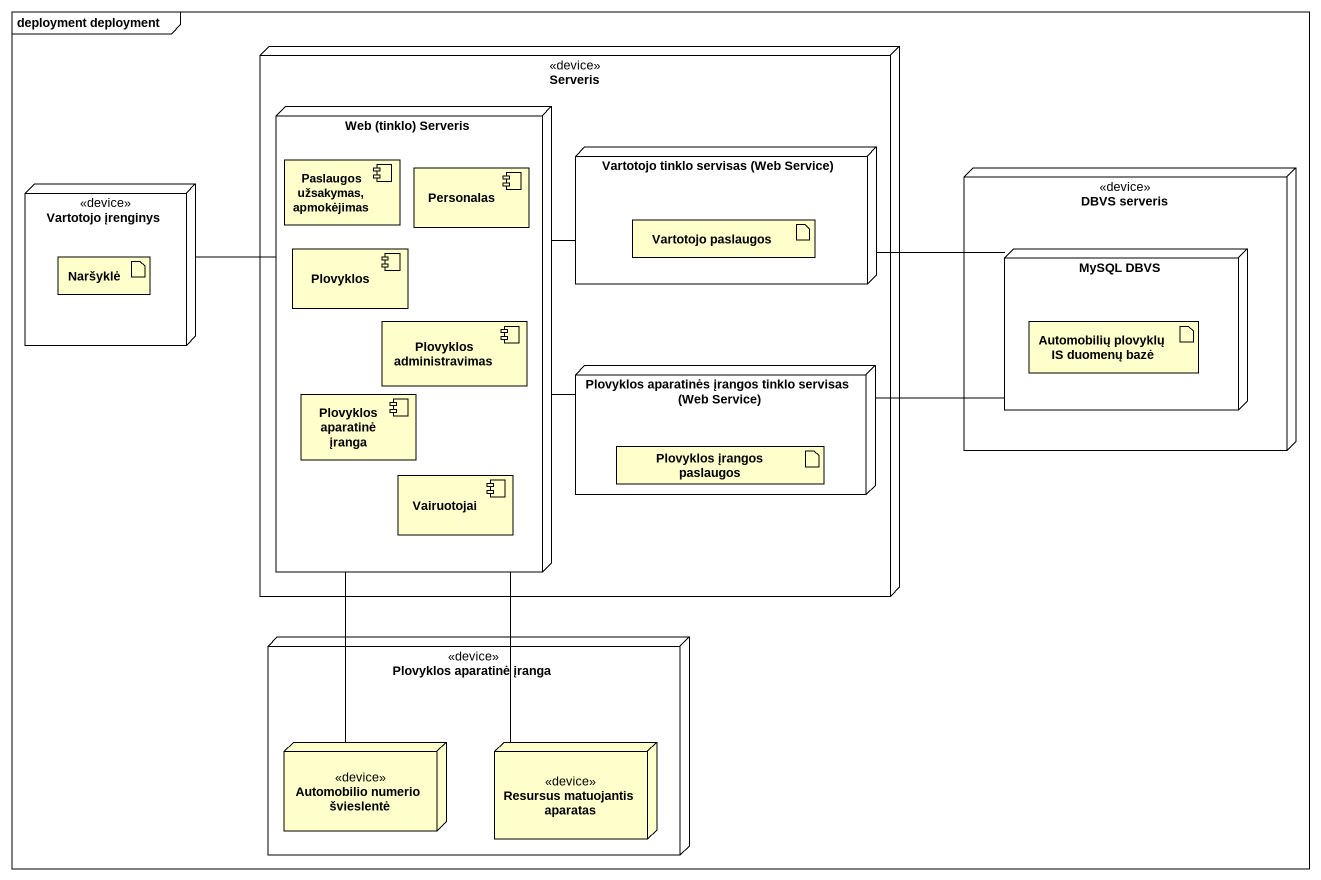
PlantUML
@startuml
mainframe deployment deployment
node Serveris <<device>> {
  node "Web (tinklo) Serveris" as Web_tinklo_Serveris {
    component "Paslaugos užsakymas, apmokėjimas" as Paslaugos_užsakymas
    component Personalas
    component Plovyklos
    component "Plovyklos administravimas" as Plovyklos_administravimas
    component "Plovyklos aparatinė įranga" as Plovyklos_aparatinė_įranga
    component Vairuotojai
  }
  node "Vartotojo tinklo servisas (Web Service)" as Vartotojo_tinklo_servisas {
    artifact "Vartotojo paslaugos" as Vartotojo_paslaugos
  }
  node "Plovyklos aparatinės įrangos tinklo servisas (Web Service)" as Plovyklos_aparatinės {
    artifact "Plovyklos įrangos paslaugos" as Plovyklos_įrangos_paslaugos
  }
}
node "Vartotojo įrenginys" as Vartotojo_įrenginys <<device>> {
  artifact Naršyklė
}
node "DBVS serveris" as DBVS_serveris <<device>> {
  node "MySQL DBVS" as MySQL_DBVS {
    artifact "Automobilių plovyklų IS duomenų bazė" as Automobilių_plovyklų_IS
  }
}
node "Plovyklos aparatinė įranga" as Plovyklos_aparatinė_įranga_2 <<device>> {
  node "Automobilio numerio švieslentė" as Automobilio_numerio <<device>>
  node "Resursus matuojantis aparatas" as Resursus_matuojantis <<device>>
}
Web_tinklo_Serveris -right- Vartotojo_tinklo_servisas
Web_tinklo_Serveris -right- Plovyklos_aparatinės
Vartotojo_tinklo_servisas -right- MySQL_DBVS
Vartotojo_įrenginys -right- Web_tinklo_Serveris
Plovyklos_aparatinės -right- MySQL_DBVS
Automobilio_numerio -up- Web_tinklo_Serveris
Resursus_matuojantis -up- Web_tinklo_Serveris
@enduml
